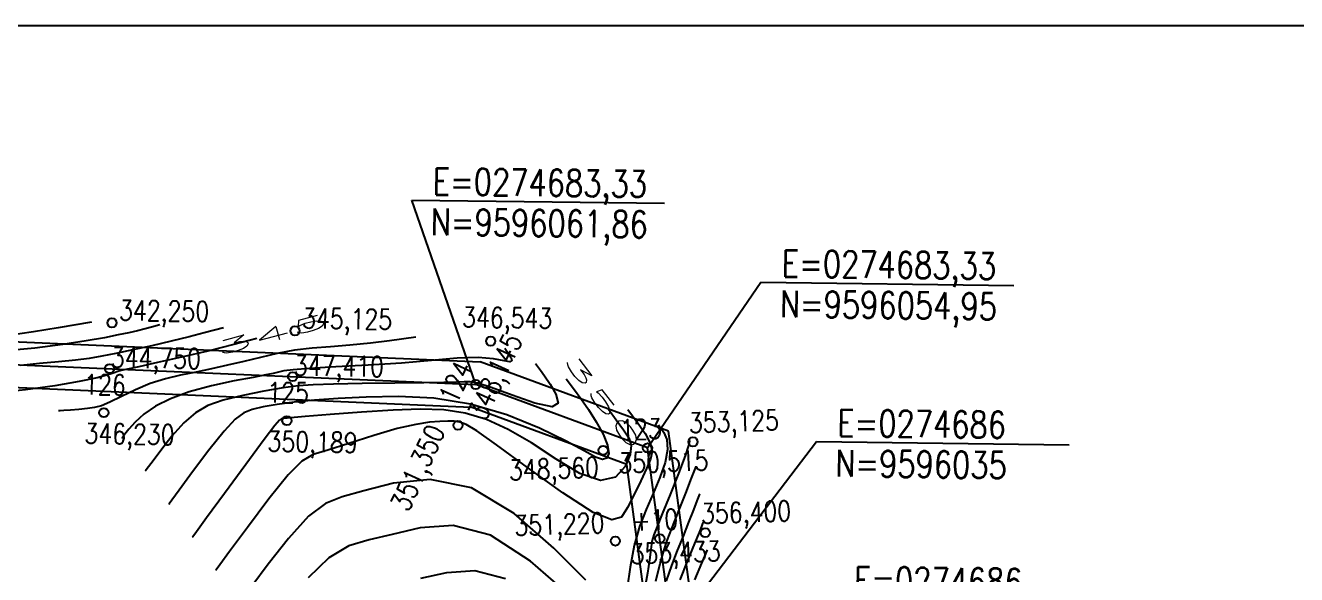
# Model space of a CAD drawing. Header units: millimetres. Extents: x 276147 to 291056, y 9594849 to 9609891.
# Drawn here: x 282900.5 to 283039.3, y 9607233 to 9607292.9 of the extents above; entities that cross this region are included whole.
import ezdxf
from ezdxf.enums import TextEntityAlignment as Align

# ---------------------------------------------------------------- set-up
doc = ezdxf.new("R2010")
doc.units = ezdxf.units.MM
doc.header["$LTSCALE"] = 10
doc.linetypes.add('CONTINUO', pattern=[0])
for name, color, linetype in [('Curvas mestras', 30, 'Continuous'), ('Curvas simples', 9, 'Continuous'), ('Curvas texto', 2, 'Continuous'), ('LINHA02', 8, 'Continuous'), ('TEXTO-PAPEL', 7, 'Continuous'), ('TEXTO02', 3, 'Continuous'), ('Top_malha_coord', 8, 'Continuous')]:
    doc.layers.add(name, color=color, linetype=linetype)
doc.styles.add('ROMANS', font='romans.shx', dxfattribs={"width": 0.8, "height": 4})
doc.styles.add('SIMPLEX', font='simplex', dxfattribs={"height": 0.2})

# ---------------------------------------------------------------- blocks, each defined once
blk = doc.blocks.new('Curvas')
at = {"layer": 'Curvas mestras', "linetype": 'CONTINUO'}
for points in [[(274640.694535, 9596065.828135, 345), (274638.186491, 9596065.176875, 345), (274635.338366, 9596064.465958, 345), (274632.457258, 9596063.785647, 345), (274629.847371, 9596063.1964, 345), (274627.812183, 9596062.75122, 345), (274626.555762, 9596062.481035, 345), (274625.884527, 9596062.328445, 345), (274625.505485, 9596062.213972, 345), (274625.128137, 9596062.066868, 345), (274624.471958, 9596061.851311, 345), (274623.258915, 9596061.540211, 345), (274621.282774, 9596061.123283, 345), (274618.624478, 9596060.657461, 345), (274615.436769, 9596060.216487, 345), (274611.933172, 9596059.858913, 345)], [(274679.068086, 9596058.110225, 350), (274679.925674, 9596056.96506, 350), (274680.730738, 9596055.864546, 350), (274681.299424, 9596054.987476, 350), (274681.552602, 9596054.169241, 350), (274681.437322, 9596053.159381, 350), (274680.895482, 9596051.849839, 350), (274679.848369, 9596050.702171, 350), (274678.212117, 9596050.320338, 350), (274675.966868, 9596051.109449, 350), (274673.34879, 9596052.679208, 350), (274670.658059, 9596054.440467, 350), (274668.131311, 9596055.904331, 350), (274665.751019, 9596056.982896, 350), (274663.436115, 9596057.688511, 350), (274661.086288, 9596058.045714, 350), (274658.524244, 9596058.127802, 350), (274655.553445, 9596058.020261, 350), (274652.116151, 9596057.805428, 350), (274648.709802, 9596057.553029, 350), (274645.970634, 9596057.329639, 350), (274644.359112, 9596057.185266, 350), (274643.632601, 9596057.103651, 350), (274643.372695, 9596057.051971, 350), (274643.17181, 9596056.925065, 350), (274642.665651, 9596056.328421, 350), (274641.500748, 9596054.79519, 350), (274639.496746, 9596052.093233, 350), (274637.165757, 9596048.929241, 350), (274635.193012, 9596046.244613, 350), (274634.091567, 9596044.744918, 350), (274633.685771, 9596044.192398, 350), (274633.6278, 9596044.113467, 350)], [(274685.423991, 9596039.392446, 355), (274685.99591, 9596041.066773, 355), (274686.620568, 9596042.691818, 355), (274687.258101, 9596044.275394, 355), (274687.865856, 9596045.797826, 355), (274688.390039, 9596047.129493, 355), (274688.774071, 9596048.113282, 355), (274688.981732, 9596048.646325, 355), (274689.058238, 9596048.842709, 355), (274689.069168, 9596048.870763, 355)]]:
    blk.add_polyline3d(points, dxfattribs=at)
at = {"layer": 'Curvas simples', "linetype": 'CONTINUO'}
for points in [[(274630.088435, 9596067.307087, 343), (274629.186941, 9596067.067333, 343), (274628.480493, 9596066.884788, 343), (274627.642836, 9596066.677525, 343), (274626.703562, 9596066.460164, 343), (274625.551759, 9596066.216114, 343), (274624.041388, 9596065.920979, 343), (274622.046858, 9596065.561144, 343), (274619.524379, 9596065.166109, 343), (274616.450613, 9596064.776155, 343), (274612.845342, 9596064.459579, 343), (274608.900846, 9596064.396733, 343), (274604.852529, 9596064.795986, 343), (274600.960073, 9596065.762145, 343), (274597.580271, 9596066.985787, 343), (274595.094193, 9596068.053927, 343), (274593.748576, 9596068.653995, 343), (274593.252822, 9596068.875073, 343), (274593.182, 9596068.906655, 343)], [(274622.630944, 9596067.630303, 342), (274619.004792, 9596066.993363, 342), (274616.297916, 9596066.551836, 342), (274613.320178, 9596066.127454, 342), (274610.396308, 9596065.82332, 342), (274607.582262, 9596065.746979, 342), (274604.866805, 9596066.007083, 342), (274602.282738, 9596066.648483, 342), (274600.039003, 9596067.460817, 342), (274598.388582, 9596068.169918, 342), (274597.495273, 9596068.568282, 342), (274597.166159, 9596068.715048, 342), (274597.119143, 9596068.736015, 342)], [(274637.038348, 9596067.00587, 344), (274634.934862, 9596066.446443, 344), (274633.286484, 9596066.020505, 344), (274631.33195, 9596065.536891, 344), (274629.228327, 9596065.045308, 344), (274627.156898, 9596064.585001, 344), (274625.304998, 9596064.192599, 344), (274623.783592, 9596063.893255, 344), (274622.398157, 9596063.666223, 344), (274620.877799, 9596063.479284, 344), (274619.030067, 9596063.302072, 344), (274616.976271, 9596063.111643, 344), (274614.916167, 9596062.886908, 344)], [(274658.035068, 9596065.967864, 346), (274655.188698, 9596065.590262, 346), (274653.094563, 9596065.334247, 346), (274650.846252, 9596065.099338, 346), (274648.716519, 9596064.927934, 346), (274646.718843, 9596064.767746, 346), (274644.801881, 9596064.542814, 346), (274642.923358, 9596064.199742, 346), (274641.077258, 9596063.775395, 346), (274639.266631, 9596063.329203, 346), (274637.493488, 9596062.910114, 346), (274635.755697, 9596062.525149, 346), (274634.050091, 9596062.170846, 346), (274632.372195, 9596061.831321, 346), (274630.712309, 9596061.440992, 346), (274629.059427, 9596060.921858, 346), (274627.425503, 9596060.235525, 346), (274625.914317, 9596059.502047, 346), (274624.652607, 9596058.881092, 346), (274623.713532, 9596058.491122, 346), (274622.955918, 9596058.285793, 346), (274622.185013, 9596058.177561, 346), (274621.27146, 9596058.094321, 346), (274620.347491, 9596058.02573, 346), (274619.610739, 9596057.976887, 346), (274619.204513, 9596057.95066, 346), (274619.054851, 9596057.940997, 346), (274619.03347, 9596057.939617, 346)], [(274667.746956, 9596064.771014, 347), (274667.916631, 9596064.545519, 347), (274668.059718, 9596064.344498, 347), (274668.246808, 9596064.06429, 347), (274668.448594, 9596063.720114, 347), (274668.527715, 9596063.4183, 347), (274668.319797, 9596063.287955, 347), (274667.679636, 9596063.404506, 347), (274666.538711, 9596063.628652, 347), (274664.84767, 9596063.767411, 347), (274662.57516, 9596063.679733, 347), (274659.761824, 9596063.432304, 347), (274656.466303, 9596063.143743, 347), (274652.827931, 9596062.908775, 347), (274649.308812, 9596062.726554, 347), (274646.451742, 9596062.57234, 347), (274644.642739, 9596062.425945, 347), (274643.6407, 9596062.285371, 347), (274643.047744, 9596062.153173, 347), (274642.486116, 9596062.022944, 347), (274641.658574, 9596061.852444, 347), (274640.288, 9596061.590472, 347), (274638.214628, 9596061.196021, 347), (274635.748093, 9596060.668854, 347), (274633.315379, 9596060.018929, 347), (274631.264167, 9596059.260932, 347), (274629.624926, 9596058.428473, 347), (274628.348818, 9596057.559888, 347), (274627.389528, 9596056.703126, 347), (274626.710812, 9596055.944566, 347), (274626.278944, 9596055.380199, 347), (274626.053981, 9596055.073896, 347), (274625.971099, 9596054.961047, 347), (274625.959259, 9596054.944926, 347)], [(274671.103535, 9596063.101461, 348), (274671.644487, 9596062.382542, 348), (274672.100677, 9596061.74165, 348), (274672.697154, 9596060.848296, 348), (274673.340484, 9596059.750999, 348), (274673.592736, 9596058.788759, 348), (274672.929855, 9596058.373195, 348), (274671.052287, 9596058.766655, 348), (274668.558481, 9596059.634393, 348), (274666.271384, 9596060.492388, 348), (274664.807856, 9596060.964944, 348), (274663.960392, 9596061.109658, 348), (274663.3154, 9596061.092448, 348), (274662.476108, 9596061.05142, 348), (274661.11304, 9596061.013415, 348), (274658.913539, 9596060.977463, 348), (274655.745722, 9596060.941922, 348), (274652.200793, 9596060.902484, 348), (274649.050726, 9596060.85417, 348), (274646.840385, 9596060.785704, 348), (274645.206187, 9596060.660609, 348), (274643.557436, 9596060.43611, 348), (274641.466524, 9596060.0826, 348), (274639.15819, 9596059.623148, 348), (274637.020261, 9596059.093994, 348), (274635.337809, 9596058.501288, 348), (274633.984888, 9596057.730828, 348), (274632.732795, 9596056.638322, 348), (274631.425267, 9596055.166495, 348), (274630.195794, 9596053.606124, 348), (274629.2503, 9596052.335004, 348), (274628.733176, 9596051.630903, 348), (274628.542657, 9596051.371497, 348), (274628.515439, 9596051.334439, 348)], [(274674.460113, 9596061.431907, 349), (274675.362531, 9596060.235954, 349), (274676.063133, 9596059.269917, 349), (274676.88255, 9596058.074819, 349), (274677.736273, 9596056.726432, 349), (274678.486564, 9596055.372852, 349), (274678.982378, 9596054.180254, 349), (274679.108949, 9596053.292196, 349), (274678.896626, 9596052.76176, 349), (274678.412036, 9596052.619409, 349), (274677.665239, 9596052.888809, 349), (274676.440031, 9596053.566436, 349), (274674.46364, 9596054.64197, 349), (274671.564129, 9596056.050405, 349), (274667.972884, 9596057.507992, 349), (274664.022126, 9596058.676297, 349), (274660.018257, 9596059.304982, 349), (274656.164401, 9596059.496089, 349), (274652.637863, 9596059.439756, 349), (274649.577758, 9596059.296319, 349), (274646.970431, 9596059.106914, 349), (274644.764035, 9596058.882875, 349), (274642.912818, 9596058.633933, 349), (274641.395395, 9596058.363399, 349), (274640.196478, 9596058.072982, 349), (274639.254809, 9596057.713176, 349), (274638.32527, 9596057.029624, 349), (274637.116772, 9596055.716756, 349), (274635.461006, 9596053.629864, 349), (274633.680775, 9596051.267683, 349), (274632.221656, 9596049.289808, 349), (274631.412371, 9596048.18791, 349), (274631.114214, 9596047.781948, 349), (274631.07162, 9596047.723953, 349)], [(274681.173271, 9596058.092801, 351), (274682.33413, 9596056.545484, 351), (274683.067931, 9596055.461586, 351), (274683.635262, 9596054.397796, 351), (274683.834961, 9596053.51502, 351), (274683.681798, 9596052.670834, 351), (274683.244529, 9596051.646984, 351), (274682.601249, 9596050.30219, 351), (274681.867431, 9596048.80307, 351), (274681.167888, 9596047.393214, 351), (274680.512101, 9596046.342481, 351), (274679.448214, 9596046.025794, 351), (274677.40904, 9596046.844339, 351), (274674.089783, 9596048.98137, 351), (274670.23521, 9596051.748389, 351), (274666.852478, 9596054.238964, 351), (274664.698493, 9596055.758256, 351), (274663.529154, 9596056.4578, 351), (274662.850104, 9596056.700725, 351), (274662.235957, 9596056.792941, 351), (274661.537195, 9596056.811476, 351), (274660.67327, 9596056.776139, 351), (274659.553986, 9596056.686324, 351), (274658.050568, 9596056.45977, 351), (274656.024594, 9596055.9938, 351), (274653.448761, 9596055.242338, 351), (274650.740241, 9596054.385701, 351), (274648.427322, 9596053.660806, 351), (274646.852385, 9596053.167799, 351), (274645.614176, 9596052.459732, 351), (274644.125531, 9596050.952888, 351), (274642.000458, 9596048.314946, 351), (274639.65765, 9596045.219178, 351), (274637.716972, 9596042.590256, 351), (274636.638201, 9596041.121433, 351), (274636.240758, 9596040.580287, 351), (274636.183981, 9596040.502981, 351)], [(274684.529849, 9596056.423247, 352), (274685.133477, 9596055.576432, 352), (274685.445347, 9596054.809064, 352), (274685.53775, 9596053.72056, 352), (274685.264647, 9596052.299559, 352), (274684.698823, 9596050.651491, 352), (274683.967769, 9596048.910983, 352), (274683.191897, 9596047.166245, 352), (274682.463309, 9596045.319814, 352), (274681.867025, 9596043.227809, 352), (274681.450772, 9596040.856243, 352), (274681.113086, 9596038.610716, 352)], [(274676.597351, 9596039.457573, 352), (274673.116662, 9596042.956779, 352), (274668.77543, 9596046.737244, 352), (274664.11199, 9596049.537578, 352), (274659.620088, 9596050.457302, 352), (274655.615116, 9596050.039573, 352), (274652.36788, 9596049.188458, 352), (274650.018063, 9596048.561894, 352), (274648.18086, 9596047.833289, 352), (274646.340341, 9596046.429921, 352), (274644.147138, 9596044.01425, 352), (274641.918109, 9596041.189465, 352), (274640.136669, 9596038.793937, 352)], [(274687.886428, 9596054.753694, 353), (274687.932824, 9596054.607379, 353), (274687.822764, 9596054.156541, 353), (274687.440239, 9596053.043324, 353), (274686.704075, 9596051.103851, 353), (274685.793774, 9596048.790166, 353), (274684.95401, 9596046.708294, 353), (274684.374604, 9596045.30678, 353), (274684.02597, 9596044.404254, 353), (274683.823671, 9596043.661866, 353), (274683.686087, 9596042.78554, 353), (274683.542848, 9596041.660291, 353), (274683.326403, 9596040.215906, 353), (274682.995727, 9596038.447937, 353)], [(274674.746488, 9596037.884586, 353), (274670.567084, 9596041.537323, 353), (274666.180414, 9596044.36587, 353), (274662.120183, 9596045.40953, 353), (274658.533975, 9596045.150419, 353), (274655.472841, 9596044.431357, 353), (274652.936157, 9596043.871618, 353), (274650.716595, 9596043.196299, 353), (274648.555152, 9596041.906954, 353), (274646.293819, 9596039.713555, 353)], [(274658.577801, 9596039.674255, 354), (274661.43699, 9596040.27801, 354), (274664.493535, 9596040.495715, 354), (274667.821078, 9596039.646264, 354)], [(274684.250541, 9596039.328682, 354), (274684.718551, 9596041.275602, 354), (274685.102137, 9596042.65481, 354), (274685.491267, 9596043.77936, 354), (274686.011319, 9596045.111976, 354), (274686.733802, 9596046.952903, 354), (274687.514734, 9596048.952459, 354), (274688.156265, 9596050.598484, 354), (274688.512255, 9596051.512271, 354), (274688.643409, 9596051.848929, 354), (274688.662145, 9596051.897023, 354)], [(274686.889682, 9596039.478737, 356), (274687.74987, 9596041.604276, 356), (274688.504883, 9596043.438811, 356), (274688.99791, 9596044.64275, 356), (274689.265344, 9596045.306526, 356), (274689.391878, 9596045.628081, 356), (274689.451209, 9596045.780378, 356), (274689.473068, 9596045.836488, 356), (274689.476191, 9596045.844504, 356)], [(274688.501653, 9596039.480523, 357), (274689.272429, 9596041.307524, 357), (274689.702431, 9596042.326116, 357), (274689.860852, 9596042.701386, 357), (274689.883484, 9596042.754996, 357)]]:
    blk.add_polyline3d(points, dxfattribs=at)
at = {"layer": 'Curvas texto', "style": 'SIMPLEX', "width": 3.299405}
for s, rotation, p, p2 in [('345', 14.90202586, (274636.385146, 9596063.905229, 345), (274648.6834, 9596067.178007, 345)), ('350', 307.14186085, (274674.002529, 9596063.555778, 350), (274681.686535, 9596053.411115, 350))]:
    blk.add_text(s, height=1.5, rotation=rotation, dxfattribs=at).set_placement(p, p2, align=Align.FIT)

msp = doc.modelspace()

# ---------------------------------------------------------------- linework, layer by layer
at = {"layer": 'LINHA02'}
for p, q in [((282942.7, 9607273.85), (282970.3, 9607273.51)), ((282949.67, 9607253.73), (282942.7, 9607273.85)), ((282968.43, 9607246.81), (282980.81, 9607264.9)), ((282980.81, 9607264.9), (283008.41, 9607264.55)), ((282971.1, 9607226.86), (282986.87, 9607247.5)), ((282986.87, 9607247.5), (283014.47, 9607247.15))]:
    msp.add_line(p, q, dxfattribs=at)
at = {"layer": 'TEXTO-PAPEL', "color": 7, "linetype": 'Continuous'}
for p, q in [((282809.8, 9607259.79), (282949.67, 9607253.73)), ((282968.43, 9607246.81), (282949.67, 9607253.73)), ((282971.1, 9607226.99), (282968.43, 9607246.81))]:
    msp.add_line(p, q, dxfattribs=at)
for centre in [(282909.96, 9607260.46), (282929.94, 9607259.59), (282951.3, 9607258.46), (282909.7, 9607255.46), (282929.68, 9607254.59), (282949.67, 9607253.73), (282909.08, 9607250.65), (282929.06, 9607249.78), (282947.73, 9607249.28), (282973.39, 9607247.47), (282963.59, 9607246.55), (282968.43, 9607246.81), (282974.73, 9607237.56), (282964.92, 9607236.64), (282969.77, 9607236.9)]:
    msp.add_circle(centre, 0.5, dxfattribs=at)
at = {"layer": 'Top_malha_coord'}
msp.add_line((282470.91, 9607292.92), (284285.09, 9607292.92), dxfattribs=at)
at = {"layer": 'Top_malha_coord', "color": 6}
for p, q in [((282809.91, 9607262.29), (282950.16, 9607256.21)), ((282809.29, 9607257.31), (282949.17, 9607251.25)), ((282970.71, 9607248.64), (282950.16, 9607256.21)), ((282966.16, 9607244.99), (282949.17, 9607251.25)), ((282973.58, 9607227.33), (282970.71, 9607248.64)), ((282968.62, 9607226.66), (282966.16, 9607244.99))]:
    msp.add_line(p, q, dxfattribs=at)

# ---------------------------------------------------------------- block references
msp.add_blockref('Curvas', (8285.09, 11192.92), dxfattribs=at)

# ---------------------------------------------------------------- texts
at = {"style": 'ROMANS', "width": 0.8}
for s, height, p in [('E=0274683,33', 2.9046, (282945, 9607277.36)), ('N=9596061,86', 2.9046, (282944.79, 9607272.95)), ('E=0274683,33', 2.9046, (282983.11, 9607268.4)), ('N=9596054,95', 2.9046, (282982.9, 9607263.99)), ('E=0274686', 2.905, (282989.16, 9607251)), ('N=9596035', 2.905, (282988.95, 9607246.6)), ('E=0274686', 2.905, (282990.98, 9607233.85))]:
    msp.add_text(s, height=height, rotation=359.2617, dxfattribs=at).set_placement(p, align=Align.TOP_LEFT)
at = {"layer": 'TEXTO02', "style": 'ROMANS', "width": 0.8}
for s, rotation, p in [('342,250', 359.074, (282910.76, 9607262.95)), ('345,125', 359.074, (282930.74, 9607262.08)), ('346,543', 359.074, (282948.21, 9607262.2)), ('348,145', 65.3614, (282948.73, 9607250.59)), ('344,750', 359.074, (282909.86, 9607257.8)), ('347,410', 359.074, (282929.84, 9607256.93)), ('124', 65.3614, (282945.57, 9607252.4)), ('126', 359.074, (282906.95, 9607254.85)), ('125', 359.074, (282926.93, 9607253.98)), ('353,125', 1.9277, (282972.9, 9607250.64)), ('346,230', 359.074, (282906.99, 9607249.51)), ('351,350', 65.3614, (282940.3, 9607240.63)), ('123', 1.9277, (282965.41, 9607249.88)), ('350,189', 359.074, (282926.97, 9607248.64)), ('350,515', 1.9277, (282965.21, 9607246.25)), ('348,560', 1.9277, (282953.25, 9607245.48)), ('356,400', 1.9277, (282974.23, 9607240.73)), ('351,220', 1.9277, (282953.86, 9607239.42)), ('+10', 1.9277, (282966.74, 9607239.97)), ('353,433', 1.9277, (282966.54, 9607236.34))]:
    msp.add_text(s, height=2.207, rotation=rotation, dxfattribs=at).set_placement(p, align=Align.TOP_LEFT)

doc.saveas('drawing.dxf')
